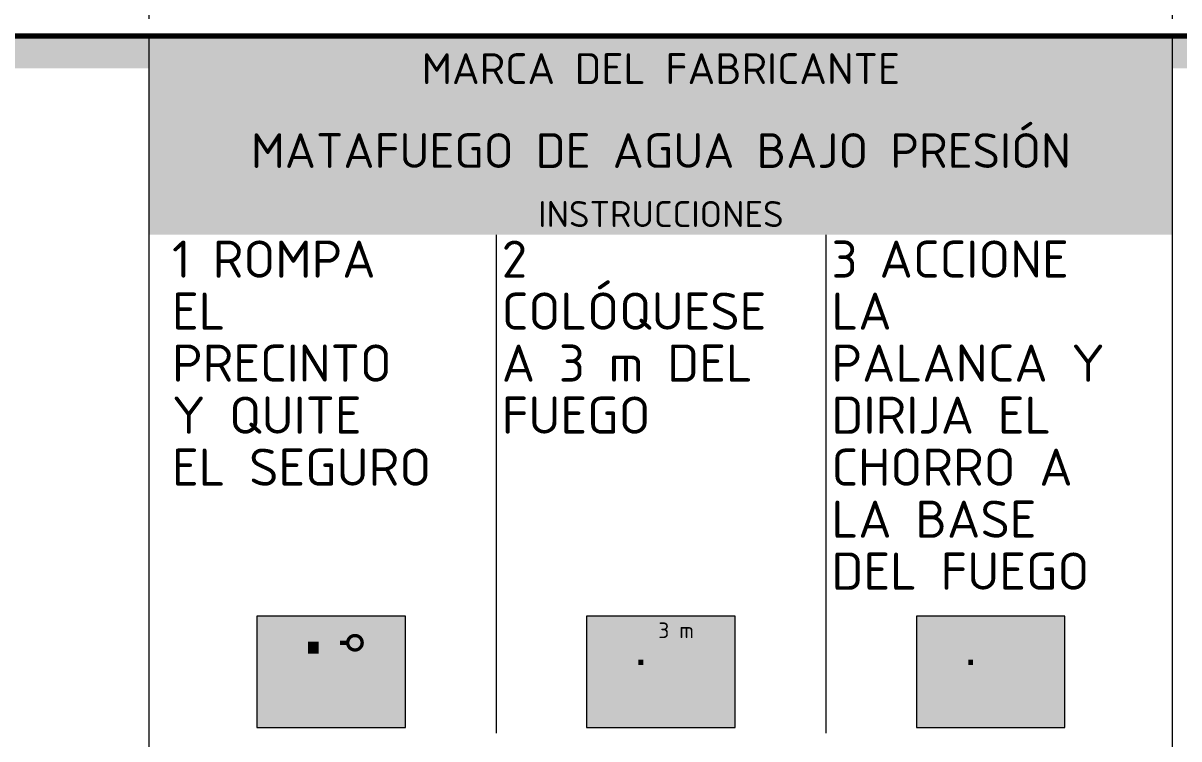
# Model space of a CAD drawing. Header units: millimetres. Extents: x 0 to 2208, y 0 to 420.
# Drawn here: x 1732.2 to 1833.3, y 284.8 to 347.5 of the extents above; entities that cross this region are included whole.
import ezdxf
from ezdxf.enums import TextEntityAlignment as Align

# ---------------------------------------------------------------- set-up
doc = ezdxf.new("R2010")
doc.units = ezdxf.units.MM
for name, color, linetype, lineweight in [('01-VISIBLE', 7, 'CONTINUOUS', 70), ('04-COTA', 3, 'CONTINUOUS', 18), ('08-FINA', 5, 'CONTINUOUS', 18), ('13-GRAFICA', 30, 'CONTINUOUS', 18)]:
    doc.layers.add(name, color=color, linetype=linetype, lineweight=lineweight)
doc.styles.add('ISO3098', font='isocpeur.ttf')
doc.dimstyles.new('FLAMA-IRAM', dxfattribs={"dimtxt": 3.5, "dimasz": 3.5, "dimexe": 2, "dimexo": 1.5, "dimgap": 1, "dimtad": 1, "dimdec": 1, "dimtxsty": 'ISO3098', "dimblk": 'IRAM_FLECHA', "dimblk1": 'IRAM_FLECHA', "dimblk2": 'IRAM_FLECHA', "dimcen": 2.5, "dimclrd": 256, "dimclre": 256, "dimclrt": 256, "dimazin": 3, "dimtfac": 1, "dimtmove": 0, "dimatfit": 3, "dimlwd": 18, "dimlwe": 18})

# ---------------------------------------------------------------- blocks, each defined once
blk = doc.blocks.new('IRAM_FLECHA')
blk.add_solid([(0, 0), (-1, 0.125), (-1, -0.125)])

msp = doc.modelspace()

# ---------------------------------------------------------------- hatches: boundary and pattern name
at = {"layer": '13-GRAFICA', "true_color": 0xc81e2d}
h = msp.add_hatch(color=7, dxfattribs=at)
h.dxf.hatch_style = 1
h.paths.add_polyline_path([(1743.232, 343.496), (1743.232, 346.333), (1698.465, 346.333), (1698.465, 343.496)])
h = msp.add_hatch(color=7, dxfattribs=at)
h.dxf.hatch_style = 1
h.paths.add_polyline_path([(1832.768, 332.583), (1832.768, 346.333), (1743.232, 346.333), (1743.232, 332.583)])
h = msp.add_hatch(color=7, dxfattribs=at)
h.dxf.hatch_style = 1
h.paths.add_polyline_path([(1877.535, 343.496), (1877.535, 346.333), (1832.768, 346.333), (1832.768, 343.496)])
at = {"layer": '13-GRAFICA', "true_color": 0xffd200}
h = msp.add_hatch(color=7, dxfattribs=at)
h.dxf.hatch_style = 1
h.paths.add_polyline_path([(1832.768, 328.943), (1832.768, 332.583), (1743.232, 332.583), (1743.232, 328.943)])
at = {"layer": '13-GRAFICA', "true_color": 0xffffff}
h = msp.add_hatch(color=7, dxfattribs=at)
h.dxf.hatch_style = 1
h.paths.add_polyline_path([(1765.655, 285.843), (1765.655, 295.593), (1752.655, 295.593), (1752.655, 285.843)])
h = msp.add_hatch(color=7, dxfattribs=at)
h.dxf.hatch_style = 1
h.paths.add_polyline_path([(1794.5, 285.843), (1794.5, 295.593), (1781.5, 295.593), (1781.5, 285.843)])
h = msp.add_hatch(color=7, dxfattribs=at)
h.dxf.hatch_style = 1
h.paths.add_polyline_path([(1823.345, 285.843), (1823.345, 295.593), (1810.345, 295.593), (1810.345, 285.843)])
at = {"layer": '13-GRAFICA', "true_color": 0x191919}
h = msp.add_hatch(color=7, dxfattribs=at)
h.dxf.hatch_style = 1
h.paths.add_polyline_path([(1759.854, 294.231), (1759.873, 294.232), (1759.891, 294.232), (1759.91, 294.229), (1759.928, 294.225), (1759.946, 294.219), (1759.963, 294.212), (1759.979, 294.202), (1759.994, 294.192), (1760.008, 294.179), (1760.021, 294.166), (1760.032, 294.151), (1760.042, 294.135), (1760.051, 294.118), (1760.057, 294.101), (1760.062, 294.083), (1760.065, 294.065), (1760.066, 294.046), (1760.066, 294.027), (1760.064, 294.009), (1760.059, 293.991), (1760.053, 293.973), (1760.046, 293.956), (1760.036, 293.94), (1760.026, 293.925), (1760.013, 293.91), (1760, 293.898), (1759.985, 293.886), (1759.969, 293.876), (1759.952, 293.868), (1759.935, 293.861), (1759.917, 293.857), (1757.483, 293.324), (1757.465, 293.321), (1757.446, 293.32), (1757.428, 293.32), (1757.409, 293.323), (1757.391, 293.327), (1757.373, 293.333), (1757.356, 293.341), (1757.34, 293.35), (1757.325, 293.361), (1757.311, 293.373), (1757.298, 293.387), (1757.287, 293.401), (1757.277, 293.417), (1757.269, 293.434), (1757.262, 293.451), (1757.257, 293.469), (1757.254, 293.488), (1757.253, 293.506), (1757.253, 293.525), (1757.256, 293.543), (1757.26, 293.562), (1757.266, 293.579), (1757.273, 293.596), (1757.283, 293.613), (1757.294, 293.628), (1757.306, 293.642), (1757.319, 293.655), (1757.334, 293.666), (1757.35, 293.676), (1757.367, 293.684), (1757.384, 293.691), (1757.402, 293.696), (1759.836, 294.228)])
h = msp.add_hatch(color=7, dxfattribs=at)
h.dxf.hatch_style = 1
h.paths.add_polyline_path([(1784.46, 286.842), (1784.461, 286.812), (1784.459, 286.782), (1784.454, 286.753), (1784.446, 286.724), (1784.435, 286.696), (1784.422, 286.669), (1784.406, 286.644), (1784.388, 286.62), (1784.368, 286.598), (1784.345, 286.579), (1784.321, 286.561), (1784.295, 286.547), (1784.268, 286.534), (1784.239, 286.525), (1784.21, 286.518), (1784.181, 286.514), (1784.151, 286.513), (1784.121, 286.515), (1784.092, 286.52), (1784.063, 286.528), (1784.035, 286.539), (1784.008, 286.552), (1783.983, 286.568), (1783.959, 286.586), (1783.937, 286.607), (1783.918, 286.629), (1783.9, 286.653), (1783.886, 286.679), (1783.873, 286.707), (1783.864, 286.735), (1783.206, 289.061), (1782.705, 286.753), (1782.697, 286.724), (1782.686, 286.696), (1782.673, 286.669), (1782.657, 286.644), (1782.639, 286.62), (1782.619, 286.599), (1782.596, 286.579), (1782.572, 286.562), (1782.546, 286.547), (1782.519, 286.534), (1782.491, 286.525), (1782.461, 286.518), (1782.432, 286.514), (1782.402, 286.513), (1782.372, 286.515), (1782.343, 286.52), (1782.314, 286.528), (1782.286, 286.539), (1782.259, 286.552), (1782.234, 286.568), (1782.21, 286.586), (1782.189, 286.606), (1782.169, 286.629), (1782.152, 286.653), (1782.137, 286.679), (1782.124, 286.706), (1782.115, 286.734), (1782.108, 286.764), (1782.104, 286.793), (1782.103, 286.823), (1782.105, 286.853), (1782.11, 286.882), (1782.81, 290.1), (1782.807, 290.104), (1782.788, 290.141), (1782.773, 290.179), (1782.761, 290.218), (1782.754, 290.258), (1782.75, 290.299), (1782.75, 290.34), (1782.902, 292.926), (1782.907, 292.967), (1782.915, 293.007), (1782.928, 293.046), (1782.944, 293.084), (1782.963, 293.12), (1782.986, 293.154), (1783.013, 293.185), (1783.042, 293.214), (1783.074, 293.24), (1783.108, 293.262), (1783.145, 293.281), (1783.146, 293.282), (1783.118, 293.308), (1783.078, 293.352), (1783.042, 293.4), (1783.012, 293.451), (1782.986, 293.505), (1782.966, 293.561), (1782.951, 293.619), (1782.943, 293.678), (1782.94, 293.738), (1782.943, 293.798), (1782.951, 293.857), (1782.966, 293.915), (1782.986, 293.971), (1783.012, 294.025), (1783.042, 294.076), (1783.078, 294.124), (1783.118, 294.168), (1783.162, 294.208), (1783.21, 294.244), (1783.261, 294.275), (1783.315, 294.3), (1783.372, 294.32), (1783.429, 294.335), (1783.489, 294.344), (1783.548, 294.347), (1783.608, 294.344), (1783.667, 294.335), (1783.725, 294.32), (1783.781, 294.3), (1783.835, 294.275), (1783.886, 294.244), (1783.934, 294.208), (1783.978, 294.168), (1784.018, 294.124), (1784.054, 294.076), (1784.085, 294.025), (1784.11, 293.971), (1784.13, 293.915), (1784.145, 293.857), (1784.154, 293.798), (1784.157, 293.738), (1784.154, 293.678), (1784.145, 293.619), (1784.13, 293.561), (1784.11, 293.505), (1784.085, 293.451), (1784.054, 293.4), (1784.018, 293.352), (1783.978, 293.308), (1783.934, 293.268), (1783.886, 293.232), (1783.835, 293.202), (1783.781, 293.176), (1783.725, 293.156), (1783.667, 293.141), (1783.663, 293.141), (1783.681, 293.113), (1783.7, 293.077), (1783.715, 293.039), (1783.727, 292.999), (1783.734, 292.959), (1783.738, 292.918), (1783.738, 292.877), (1783.704, 292.303), (1784.413, 291.322), (1785.341, 291.454), (1785.363, 291.456), (1785.386, 291.456), (1785.408, 291.454), (1785.43, 291.449), (1785.451, 291.443), (1785.472, 291.434), (1785.492, 291.424), (1785.51, 291.411), (1785.527, 291.397), (1785.543, 291.381), (1785.557, 291.363), (1785.57, 291.345), (1785.58, 291.325), (1785.589, 291.304), (1785.595, 291.283), (1785.599, 291.261), (1785.601, 291.238), (1785.601, 291.216), (1785.599, 291.194), (1785.594, 291.172), (1785.588, 291.15), (1785.579, 291.13), (1785.568, 291.11), (1785.556, 291.092), (1785.542, 291.074), (1785.526, 291.059), (1785.508, 291.044), (1785.49, 291.032), (1785.47, 291.022), (1785.449, 291.013), (1785.428, 291.007), (1785.406, 291.003), (1784.341, 290.85), (1784.318, 290.848), (1784.296, 290.849), (1784.274, 290.851), (1784.251, 290.855), (1784.23, 290.862), (1784.209, 290.871), (1784.189, 290.882), (1784.171, 290.895), (1784.154, 290.909), (1784.138, 290.925), (1784.124, 290.943), (1783.661, 291.583), (1783.585, 290.291), (1783.581, 290.25), (1783.573, 290.21), (1783.56, 290.171), (1783.544, 290.133), (1783.539, 290.123), (1784.449, 286.9), (1784.456, 286.871)])
h = msp.add_hatch(color=7, dxfattribs=at)
h.dxf.hatch_style = 1
h.paths.add_polyline_path([(1813.305, 286.842), (1813.306, 286.812), (1813.304, 286.782), (1813.299, 286.753), (1813.291, 286.724), (1813.28, 286.696), (1813.267, 286.669), (1813.251, 286.644), (1813.233, 286.62), (1813.213, 286.598), (1813.19, 286.579), (1813.166, 286.561), (1813.14, 286.547), (1813.113, 286.534), (1813.084, 286.525), (1813.055, 286.518), (1813.026, 286.514), (1812.996, 286.513), (1812.966, 286.515), (1812.937, 286.52), (1812.908, 286.528), (1812.88, 286.539), (1812.853, 286.552), (1812.828, 286.568), (1812.804, 286.586), (1812.783, 286.607), (1812.763, 286.629), (1812.746, 286.653), (1812.731, 286.679), (1812.718, 286.707), (1812.709, 286.735), (1812.052, 289.061), (1811.55, 286.753), (1811.542, 286.724), (1811.531, 286.696), (1811.518, 286.669), (1811.502, 286.644), (1811.484, 286.62), (1811.464, 286.599), (1811.441, 286.579), (1811.417, 286.562), (1811.391, 286.547), (1811.364, 286.534), (1811.336, 286.525), (1811.307, 286.518), (1811.277, 286.514), (1811.247, 286.513), (1811.217, 286.515), (1811.188, 286.52), (1811.159, 286.528), (1811.131, 286.539), (1811.104, 286.552), (1811.079, 286.568), (1811.055, 286.586), (1811.034, 286.606), (1811.014, 286.629), (1810.997, 286.653), (1810.982, 286.679), (1810.969, 286.706), (1810.96, 286.734), (1810.953, 286.764), (1810.949, 286.793), (1810.948, 286.823), (1810.95, 286.853), (1810.955, 286.882), (1811.655, 290.1), (1811.652, 290.104), (1811.633, 290.141), (1811.618, 290.179), (1811.606, 290.218), (1811.599, 290.258), (1811.595, 290.299), (1811.595, 290.34), (1811.748, 292.926), (1811.752, 292.967), (1811.76, 293.007), (1811.773, 293.046), (1811.789, 293.084), (1811.808, 293.12), (1811.832, 293.154), (1811.858, 293.185), (1811.887, 293.214), (1811.919, 293.24), (1811.954, 293.262), (1811.99, 293.281), (1811.992, 293.282), (1811.963, 293.308), (1811.923, 293.352), (1811.887, 293.4), (1811.857, 293.451), (1811.831, 293.505), (1811.811, 293.561), (1811.797, 293.619), (1811.788, 293.678), (1811.785, 293.738), (1811.788, 293.798), (1811.797, 293.857), (1811.811, 293.915), (1811.831, 293.971), (1811.857, 294.025), (1811.887, 294.076), (1811.923, 294.124), (1811.963, 294.168), (1812.007, 294.208), (1812.055, 294.244), (1812.106, 294.275), (1812.16, 294.3), (1812.217, 294.32), (1812.275, 294.335), (1812.334, 294.344), (1812.393, 294.347), (1812.453, 294.344), (1812.512, 294.335), (1812.57, 294.32), (1812.626, 294.3), (1812.68, 294.275), (1812.731, 294.244), (1812.779, 294.208), (1812.823, 294.168), (1812.864, 294.124), (1812.899, 294.076), (1812.93, 294.025), (1812.955, 293.971), (1812.975, 293.915), (1812.99, 293.857), (1812.999, 293.798), (1813.002, 293.738), (1812.999, 293.678), (1812.99, 293.619), (1812.975, 293.561), (1812.955, 293.505), (1812.93, 293.451), (1812.899, 293.4), (1812.864, 293.352), (1812.823, 293.308), (1812.779, 293.268), (1812.731, 293.232), (1812.68, 293.202), (1812.626, 293.176), (1812.57, 293.156), (1812.512, 293.141), (1812.508, 293.141), (1812.526, 293.113), (1812.545, 293.077), (1812.56, 293.039), (1812.572, 292.999), (1812.579, 292.959), (1812.583, 292.918), (1812.583, 292.877), (1812.549, 292.303), (1813.258, 291.322), (1814.186, 291.454), (1814.209, 291.456), (1814.231, 291.456), (1814.253, 291.454), (1814.275, 291.449), (1814.296, 291.443), (1814.317, 291.434), (1814.337, 291.424), (1814.355, 291.411), (1814.373, 291.397), (1814.388, 291.381), (1814.402, 291.363), (1814.415, 291.345), (1814.425, 291.325), (1814.434, 291.304), (1814.44, 291.283), (1814.444, 291.261), (1814.446, 291.238), (1814.446, 291.216), (1814.444, 291.194), (1814.439, 291.172), (1814.433, 291.15), (1814.424, 291.13), (1814.414, 291.11), (1814.401, 291.092), (1814.387, 291.074), (1814.371, 291.059), (1814.353, 291.044), (1814.335, 291.032), (1814.315, 291.022), (1814.294, 291.013), (1814.273, 291.007), (1814.251, 291.003), (1813.186, 290.85), (1813.164, 290.848), (1813.141, 290.849), (1813.119, 290.851), (1813.097, 290.855), (1813.075, 290.862), (1813.054, 290.871), (1813.035, 290.882), (1813.016, 290.895), (1812.999, 290.909), (1812.983, 290.925), (1812.969, 290.943), (1812.507, 291.583), (1812.431, 290.291), (1812.426, 290.25), (1812.418, 290.21), (1812.405, 290.171), (1812.389, 290.133), (1812.384, 290.123), (1813.294, 286.9), (1813.301, 286.871)])
at = {"layer": '13-GRAFICA', "true_color": 0xcba23e}
h = msp.add_hatch(color=7, dxfattribs=at)
h.dxf.hatch_style = 1
h.paths.add_polyline_path([(1757.139, 292.293), (1757.139, 293.358), (1758.051, 293.358), (1758.051, 292.293)])
at = {"layer": '13-GRAFICA', "true_color": 0xffd200}
h = msp.add_hatch(color=7, dxfattribs=at)
h.dxf.hatch_style = 1
h.paths.add_polyline_path([(1759.935, 293.058), (1759.935, 293.448), (1760.715, 293.448), (1760.715, 293.058)])
at = {"layer": '13-GRAFICA', "true_color": 0x191919}
h = msp.add_hatch(color=7, dxfattribs=at)
h.dxf.hatch_style = 1
h.paths.add_polyline_path([(1760.74, 292.65), (1760.683, 292.701), (1760.632, 292.758), (1760.586, 292.819), (1760.547, 292.885), (1760.514, 292.954), (1760.488, 293.026), (1760.47, 293.1), (1760.459, 293.176), (1760.455, 293.253), (1760.459, 293.329), (1760.47, 293.405), (1760.488, 293.479), (1760.514, 293.551), (1760.547, 293.62), (1760.586, 293.686), (1760.632, 293.747), (1760.683, 293.804), (1760.74, 293.856), (1760.747, 293.861), (1760.747, 293.253), (1760.747, 292.644)])
h = msp.add_hatch(color=7, dxfattribs=at)
h.dxf.hatch_style = 1
h.paths.add_polyline_path([(1760.802, 293.901), (1760.867, 293.94), (1760.936, 293.973), (1761.008, 293.999), (1761.083, 294.018), (1761.158, 294.029), (1761.235, 294.033), (1761.311, 294.029), (1761.387, 294.018), (1761.461, 293.999), (1761.533, 293.973), (1761.603, 293.94), (1761.668, 293.901), (1761.722, 293.861), (1761.722, 293.253), (1761.72, 293.3), (1761.713, 293.348), (1761.701, 293.394), (1761.685, 293.439), (1761.665, 293.482), (1761.64, 293.523), (1761.612, 293.562), (1761.58, 293.597), (1761.544, 293.629), (1761.506, 293.658), (1761.465, 293.682), (1761.421, 293.703), (1761.376, 293.719), (1761.33, 293.731), (1761.283, 293.738), (1761.235, 293.74), (1761.187, 293.738), (1761.14, 293.731), (1761.093, 293.719), (1761.048, 293.703), (1761.005, 293.682), (1760.964, 293.658), (1760.926, 293.629), (1760.89, 293.597), (1760.858, 293.562), (1760.83, 293.523), (1760.805, 293.482), (1760.784, 293.439), (1760.768, 293.394), (1760.757, 293.348), (1760.75, 293.3), (1760.747, 293.253), (1760.747, 293.861)])
h = msp.add_hatch(color=7, dxfattribs=at)
h.dxf.hatch_style = 1
h.paths.add_polyline_path([(1761.668, 292.604), (1761.603, 292.565), (1761.533, 292.532), (1761.461, 292.506), (1761.387, 292.488), (1761.311, 292.476), (1761.235, 292.473), (1761.158, 292.476), (1761.083, 292.488), (1761.008, 292.506), (1760.936, 292.532), (1760.867, 292.565), (1760.802, 292.604), (1760.747, 292.644), (1760.747, 293.253), (1760.75, 293.205), (1760.757, 293.157), (1760.768, 293.111), (1760.784, 293.066), (1760.805, 293.023), (1760.83, 292.982), (1760.858, 292.943), (1760.89, 292.908), (1760.926, 292.876), (1760.964, 292.847), (1761.005, 292.823), (1761.048, 292.802), (1761.093, 292.786), (1761.14, 292.774), (1761.187, 292.767), (1761.235, 292.765), (1761.283, 292.767), (1761.33, 292.774), (1761.376, 292.786), (1761.421, 292.802), (1761.465, 292.823), (1761.506, 292.847), (1761.544, 292.876), (1761.58, 292.908), (1761.612, 292.943), (1761.64, 292.982), (1761.665, 293.023), (1761.685, 293.066), (1761.701, 293.111), (1761.713, 293.157), (1761.72, 293.205), (1761.722, 293.253), (1761.722, 292.644)])
h = msp.add_hatch(color=7, dxfattribs=at)
h.dxf.hatch_style = 1
h.paths.add_polyline_path([(1761.981, 293.026), (1761.955, 292.954), (1761.923, 292.885), (1761.883, 292.819), (1761.838, 292.758), (1761.786, 292.701), (1761.73, 292.65), (1761.722, 292.644), (1761.722, 293.253), (1761.722, 293.861), (1761.73, 293.856), (1761.786, 293.804), (1761.838, 293.747), (1761.883, 293.686), (1761.923, 293.62), (1761.955, 293.551), (1761.981, 293.479), (1762, 293.405), (1762.011, 293.329), (1762.015, 293.253), (1762.011, 293.176), (1762, 293.1)])
at = {"layer": '13-GRAFICA', "true_color": 0xc81e2d}
h = msp.add_hatch(color=7, dxfattribs=at)
h.dxf.hatch_style = 1
h.paths.add_polyline_path([(1762.258, 293.083), (1762.242, 293.085), (1762.225, 293.089), (1762.21, 293.095), (1762.194, 293.102), (1762.18, 293.111), (1762.167, 293.121), (1762.154, 293.132), (1762.143, 293.144), (1762.133, 293.158), (1762.124, 293.172), (1762.117, 293.187), (1762.112, 293.203), (1762.108, 293.219), (1762.105, 293.236), (1762.104, 293.253), (1762.105, 293.269), (1762.108, 293.286), (1762.112, 293.302), (1762.117, 293.318), (1762.124, 293.333), (1762.133, 293.347), (1762.143, 293.361), (1762.154, 293.373), (1762.167, 293.384), (1762.18, 293.394), (1762.194, 293.403), (1762.21, 293.41), (1762.225, 293.416), (1762.242, 293.42), (1762.258, 293.422), (1762.275, 293.423), (1764.095, 293.423), (1764.095, 293.74), (1764.875, 293.253), (1764.095, 292.765), (1764.095, 293.082), (1762.275, 293.082)])
at = {"layer": '13-GRAFICA', "true_color": 0xc4c8ce}
h = msp.add_hatch(color=7, dxfattribs=at)
h.dxf.hatch_style = 1
h.paths.add_polyline_path([(1756.302, 286.818), (1756.302, 291.533), (1756.308, 291.621), (1756.327, 291.709), (1756.358, 291.795), (1756.4, 291.879), (1756.455, 291.959), (1756.52, 292.035), (1756.595, 292.107), (1756.681, 292.173), (1756.775, 292.232), (1756.877, 292.285), (1756.985, 292.331), (1757.1, 292.369), (1757.22, 292.399), (1757.343, 292.42), (1757.468, 292.433), (1757.595, 292.438), (1757.722, 292.433), (1757.847, 292.42), (1757.97, 292.399), (1758.09, 292.369), (1758.204, 292.331), (1758.313, 292.285), (1758.415, 292.232), (1758.509, 292.173), (1758.594, 292.107), (1758.67, 292.035), (1758.735, 291.959), (1758.789, 291.879), (1758.832, 291.795), (1758.863, 291.709), (1758.881, 291.621), (1758.888, 291.533), (1758.888, 286.818)])
at = {"layer": '13-GRAFICA', "true_color": 0x191919}
h = msp.add_hatch(color=7, dxfattribs=at)
h.dxf.hatch_style = 1
h.paths.add_polyline_path([(1759.498, 292.619), (1759.515, 292.61), (1759.531, 292.6), (1759.546, 292.588), (1759.56, 292.575), (1759.572, 292.56), (1759.582, 292.544), (1759.592, 292.527), (1759.599, 292.51), (1759.604, 292.492), (1759.608, 292.473), (1759.61, 292.454), (1759.762, 289.108), (1759.762, 289.089), (1759.76, 289.07), (1759.756, 289.052), (1759.751, 289.034), (1759.744, 289.017), (1759.735, 289.001), (1759.724, 288.985), (1759.713, 288.971), (1759.699, 288.958), (1759.685, 288.946), (1759.669, 288.936), (1759.653, 288.927), (1759.636, 288.92), (1759.618, 288.914), (1759.599, 288.911), (1759.581, 288.909), (1759.562, 288.909), (1759.544, 288.911), (1759.525, 288.915), (1759.507, 288.92), (1759.49, 288.927), (1759.474, 288.936), (1759.458, 288.947), (1759.444, 288.959), (1759.431, 288.972), (1759.419, 288.986), (1759.409, 289.002), (1759.4, 289.018), (1759.393, 289.036), (1759.388, 289.054), (1759.384, 289.072), (1759.382, 289.09), (1759.236, 292.306), (1757.991, 292.721), (1757.974, 292.728), (1757.957, 292.736), (1757.941, 292.746), (1757.927, 292.758), (1757.913, 292.771), (1757.901, 292.785), (1757.89, 292.8), (1757.881, 292.817), (1757.874, 292.834), (1757.868, 292.851), (1757.864, 292.87), (1757.862, 292.888), (1757.861, 292.907), (1757.863, 292.925), (1757.866, 292.944), (1757.871, 292.962), (1757.878, 292.979), (1757.886, 292.996), (1757.896, 293.011), (1757.908, 293.026), (1757.92, 293.04), (1757.935, 293.052), (1757.95, 293.062), (1757.966, 293.072), (1757.983, 293.079), (1758.001, 293.085), (1758.019, 293.089), (1758.038, 293.091), (1758.056, 293.092), (1758.075, 293.09), (1758.093, 293.087), (1758.111, 293.082), (1759.48, 292.626)])
h = msp.add_hatch(color=7, dxfattribs=at)
h.dxf.hatch_style = 1
h.paths.add_polyline_path([(1786.83, 292.96), (1791.835, 292.96), (1791.835, 293.155), (1792.225, 292.96), (1792.42, 292.96), (1792.43, 292.96), (1792.439, 292.958), (1792.448, 292.956), (1792.457, 292.953), (1792.466, 292.949), (1792.474, 292.944), (1792.482, 292.938), (1792.489, 292.931), (1792.495, 292.924), (1792.501, 292.917), (1792.506, 292.909), (1792.51, 292.9), (1792.513, 292.891), (1792.516, 292.882), (1792.517, 292.872), (1792.518, 292.863), (1792.517, 292.853), (1792.516, 292.844), (1792.513, 292.834), (1792.51, 292.825), (1792.506, 292.817), (1792.501, 292.808), (1792.495, 292.801), (1792.489, 292.794), (1792.482, 292.787), (1792.474, 292.781), (1792.466, 292.777), (1792.457, 292.772), (1792.448, 292.769), (1792.439, 292.767), (1792.43, 292.766), (1792.42, 292.765), (1792.225, 292.765), (1791.835, 292.57), (1791.835, 292.765), (1786.83, 292.765), (1786.83, 292.57), (1786.44, 292.765), (1786.245, 292.765), (1786.235, 292.766), (1786.226, 292.767), (1786.217, 292.769), (1786.208, 292.772), (1786.199, 292.777), (1786.191, 292.781), (1786.183, 292.787), (1786.176, 292.794), (1786.17, 292.801), (1786.164, 292.808), (1786.159, 292.817), (1786.155, 292.825), (1786.152, 292.834), (1786.149, 292.844), (1786.148, 292.853), (1786.147, 292.863), (1786.148, 292.872), (1786.149, 292.882), (1786.152, 292.891), (1786.155, 292.9), (1786.159, 292.909), (1786.164, 292.917), (1786.17, 292.924), (1786.176, 292.931), (1786.183, 292.938), (1786.191, 292.944), (1786.199, 292.949), (1786.208, 292.953), (1786.217, 292.956), (1786.226, 292.958), (1786.235, 292.96), (1786.245, 292.96), (1786.44, 292.96), (1786.83, 293.155)])
at = {"layer": '13-GRAFICA', "true_color": 0xc4c8ce}
h = msp.add_hatch(color=7, dxfattribs=at)
h.dxf.hatch_style = 1
h.paths.add_polyline_path([(1785.648, 288.768), (1785.648, 290.944), (1785.651, 290.985), (1785.66, 291.025), (1785.674, 291.065), (1785.694, 291.104), (1785.719, 291.141), (1785.749, 291.176), (1785.784, 291.209), (1785.823, 291.239), (1785.866, 291.267), (1785.913, 291.291), (1785.964, 291.312), (1786.017, 291.33), (1786.072, 291.343), (1786.129, 291.353), (1786.187, 291.359), (1786.245, 291.361), (1786.303, 291.359), (1786.361, 291.353), (1786.418, 291.343), (1786.473, 291.33), (1786.526, 291.312), (1786.577, 291.291), (1786.624, 291.267), (1786.667, 291.239), (1786.706, 291.209), (1786.741, 291.176), (1786.771, 291.141), (1786.796, 291.104), (1786.816, 291.065), (1786.83, 291.025), (1786.839, 290.985), (1786.842, 290.944), (1786.842, 288.768)])
at = {"layer": '13-GRAFICA', "true_color": 0xcba23e}
h = msp.add_hatch(color=7, dxfattribs=at)
h.dxf.hatch_style = 1
h.paths.add_polyline_path([(1786.034, 291.295), (1786.034, 291.786), (1786.456, 291.786), (1786.456, 291.295)])
at = {"layer": '13-GRAFICA', "true_color": 0x191919}
h = msp.add_hatch(color=7, dxfattribs=at)
h.dxf.hatch_style = 1
h.paths.add_polyline_path([(1787.288, 292.189), (1787.296, 292.19), (1787.305, 292.19), (1787.313, 292.188), (1787.322, 292.186), (1787.33, 292.184), (1787.338, 292.18), (1787.345, 292.176), (1787.352, 292.171), (1787.359, 292.165), (1787.365, 292.159), (1787.37, 292.152), (1787.375, 292.145), (1787.378, 292.137), (1787.381, 292.129), (1787.384, 292.121), (1787.385, 292.112), (1787.386, 292.104), (1787.385, 292.095), (1787.384, 292.087), (1787.382, 292.078), (1787.38, 292.07), (1787.376, 292.062), (1787.372, 292.055), (1787.367, 292.048), (1787.361, 292.041), (1787.355, 292.035), (1787.348, 292.03), (1787.341, 292.025), (1787.333, 292.022), (1787.325, 292.019), (1787.317, 292.016), (1786.194, 291.771), (1786.185, 291.769), (1786.176, 291.769), (1786.168, 291.769), (1786.159, 291.77), (1786.151, 291.772), (1786.143, 291.775), (1786.135, 291.778), (1786.127, 291.782), (1786.12, 291.787), (1786.114, 291.793), (1786.108, 291.799), (1786.103, 291.806), (1786.098, 291.814), (1786.094, 291.821), (1786.091, 291.829), (1786.089, 291.838), (1786.088, 291.846), (1786.087, 291.855), (1786.087, 291.863), (1786.088, 291.872), (1786.09, 291.88), (1786.093, 291.888), (1786.097, 291.896), (1786.101, 291.904), (1786.106, 291.911), (1786.112, 291.917), (1786.118, 291.923), (1786.125, 291.928), (1786.132, 291.933), (1786.14, 291.937), (1786.148, 291.94), (1786.156, 291.942), (1787.279, 292.188)])
h = msp.add_hatch(color=7, dxfattribs=at)
h.dxf.hatch_style = 1
h.paths.add_polyline_path([(1787.123, 291.445), (1787.131, 291.441), (1787.139, 291.436), (1787.145, 291.431), (1787.152, 291.425), (1787.157, 291.418), (1787.162, 291.411), (1787.167, 291.403), (1787.17, 291.395), (1787.173, 291.386), (1787.174, 291.378), (1787.175, 291.369), (1787.245, 289.825), (1787.245, 289.816), (1787.244, 289.807), (1787.243, 289.799), (1787.24, 289.791), (1787.237, 289.783), (1787.233, 289.775), (1787.228, 289.768), (1787.222, 289.761), (1787.216, 289.755), (1787.21, 289.75), (1787.202, 289.745), (1787.195, 289.741), (1787.187, 289.738), (1787.179, 289.735), (1787.17, 289.734), (1787.162, 289.733), (1787.153, 289.733), (1787.144, 289.734), (1787.136, 289.736), (1787.128, 289.738), (1787.12, 289.741), (1787.112, 289.745), (1787.105, 289.75), (1787.098, 289.756), (1787.092, 289.762), (1787.087, 289.769), (1787.082, 289.776), (1787.078, 289.783), (1787.075, 289.791), (1787.072, 289.8), (1787.071, 289.808), (1787.07, 289.817), (1787.002, 291.301), (1786.428, 291.492), (1786.42, 291.495), (1786.412, 291.499), (1786.405, 291.504), (1786.398, 291.509), (1786.392, 291.515), (1786.386, 291.522), (1786.381, 291.529), (1786.377, 291.536), (1786.374, 291.544), (1786.371, 291.552), (1786.369, 291.561), (1786.368, 291.569), (1786.368, 291.578), (1786.369, 291.587), (1786.37, 291.595), (1786.372, 291.603), (1786.375, 291.611), (1786.379, 291.619), (1786.384, 291.626), (1786.389, 291.633), (1786.395, 291.639), (1786.402, 291.645), (1786.409, 291.65), (1786.416, 291.654), (1786.424, 291.658), (1786.432, 291.66), (1786.441, 291.662), (1786.449, 291.663), (1786.458, 291.663), (1786.467, 291.663), (1786.475, 291.661), (1786.483, 291.659), (1787.115, 291.448)])
at = {"layer": '13-GRAFICA', "true_color": 0xc4c8ce}
h = msp.add_hatch(color=7, dxfattribs=at)
h.dxf.hatch_style = 1
h.paths.add_polyline_path([(1814.493, 288.768), (1814.493, 290.944), (1814.496, 290.985), (1814.505, 291.025), (1814.519, 291.065), (1814.539, 291.104), (1814.564, 291.141), (1814.594, 291.176), (1814.629, 291.209), (1814.668, 291.239), (1814.712, 291.267), (1814.759, 291.291), (1814.809, 291.312), (1814.862, 291.33), (1814.917, 291.343), (1814.974, 291.353), (1815.032, 291.359), (1815.09, 291.361), (1815.149, 291.359), (1815.207, 291.353), (1815.263, 291.343), (1815.318, 291.33), (1815.371, 291.312), (1815.422, 291.291), (1815.469, 291.267), (1815.512, 291.239), (1815.551, 291.209), (1815.586, 291.176), (1815.616, 291.141), (1815.641, 291.104), (1815.661, 291.065), (1815.675, 291.025), (1815.684, 290.985), (1815.687, 290.944), (1815.687, 288.768)])
at = {"layer": '13-GRAFICA', "true_color": 0xcba23e}
h = msp.add_hatch(color=7, dxfattribs=at)
h.dxf.hatch_style = 1
h.paths.add_polyline_path([(1814.88, 291.295), (1814.88, 291.786), (1815.301, 291.786), (1815.301, 291.295)])
at = {"layer": '13-GRAFICA', "true_color": 0x191919}
h = msp.add_hatch(color=7, dxfattribs=at)
h.dxf.hatch_style = 1
h.paths.add_polyline_path([(1816.133, 292.189), (1816.141, 292.19), (1816.15, 292.19), (1816.159, 292.188), (1816.167, 292.186), (1816.175, 292.184), (1816.183, 292.18), (1816.19, 292.176), (1816.197, 292.171), (1816.204, 292.165), (1816.21, 292.159), (1816.215, 292.152), (1816.22, 292.145), (1816.224, 292.137), (1816.227, 292.129), (1816.229, 292.121), (1816.23, 292.112), (1816.231, 292.104), (1816.231, 292.095), (1816.23, 292.087), (1816.228, 292.078), (1816.225, 292.07), (1816.221, 292.062), (1816.217, 292.055), (1816.212, 292.048), (1816.206, 292.041), (1816.2, 292.035), (1816.193, 292.03), (1816.186, 292.025), (1816.178, 292.022), (1816.17, 292.019), (1816.162, 292.016), (1815.039, 291.771), (1815.03, 291.769), (1815.022, 291.769), (1815.013, 291.769), (1815.004, 291.77), (1814.996, 291.772), (1814.988, 291.775), (1814.98, 291.778), (1814.973, 291.782), (1814.966, 291.787), (1814.959, 291.793), (1814.953, 291.799), (1814.948, 291.806), (1814.943, 291.814), (1814.94, 291.821), (1814.936, 291.829), (1814.934, 291.838), (1814.933, 291.846), (1814.932, 291.855), (1814.932, 291.863), (1814.934, 291.872), (1814.935, 291.88), (1814.938, 291.888), (1814.942, 291.896), (1814.946, 291.904), (1814.951, 291.911), (1814.957, 291.917), (1814.963, 291.923), (1814.97, 291.928), (1814.977, 291.933), (1814.985, 291.937), (1814.993, 291.94), (1815.001, 291.942), (1816.124, 292.188)])
h = msp.add_hatch(color=7, dxfattribs=at)
h.dxf.hatch_style = 1
h.paths.add_polyline_path([(1815.968, 291.445), (1815.976, 291.441), (1815.984, 291.436), (1815.991, 291.431), (1815.997, 291.425), (1816.003, 291.418), (1816.007, 291.411), (1816.012, 291.403), (1816.015, 291.395), (1816.018, 291.386), (1816.019, 291.378), (1816.02, 291.369), (1816.09, 289.825), (1816.09, 289.816), (1816.089, 289.807), (1816.088, 289.799), (1816.085, 289.791), (1816.082, 289.783), (1816.078, 289.775), (1816.073, 289.768), (1816.068, 289.761), (1816.061, 289.755), (1816.055, 289.75), (1816.048, 289.745), (1816.04, 289.741), (1816.032, 289.738), (1816.024, 289.735), (1816.015, 289.734), (1816.007, 289.733), (1815.998, 289.733), (1815.99, 289.734), (1815.981, 289.736), (1815.973, 289.738), (1815.965, 289.741), (1815.957, 289.745), (1815.95, 289.75), (1815.944, 289.756), (1815.937, 289.762), (1815.932, 289.769), (1815.927, 289.776), (1815.923, 289.783), (1815.92, 289.791), (1815.918, 289.8), (1815.916, 289.808), (1815.915, 289.817), (1815.848, 291.301), (1815.273, 291.492), (1815.265, 291.495), (1815.257, 291.499), (1815.25, 291.504), (1815.243, 291.509), (1815.237, 291.515), (1815.231, 291.522), (1815.226, 291.529), (1815.222, 291.536), (1815.219, 291.544), (1815.216, 291.552), (1815.214, 291.561), (1815.213, 291.569), (1815.213, 291.578), (1815.214, 291.587), (1815.215, 291.595), (1815.217, 291.603), (1815.221, 291.611), (1815.224, 291.619), (1815.229, 291.626), (1815.234, 291.633), (1815.24, 291.639), (1815.247, 291.645), (1815.254, 291.65), (1815.261, 291.654), (1815.269, 291.658), (1815.278, 291.66), (1815.286, 291.662), (1815.295, 291.663), (1815.303, 291.663), (1815.312, 291.663), (1815.32, 291.661), (1815.328, 291.659), (1815.96, 291.448)])
at = {"layer": '13-GRAFICA', "true_color": 0xc8e1f5}
h = msp.add_hatch(color=7, dxfattribs=at)
h.dxf.hatch_style = 1
h.paths.add_polyline_path([(1822.305, 287.013), (1819.445, 286.623), (1816.065, 291.205)])
at = {"layer": '13-GRAFICA', "true_color": 0xe63c14}
h = msp.add_hatch(color=7, dxfattribs=at)
h.dxf.hatch_style = 1
h.paths.add_polyline_path([(1791.179, 286.695), (1791.167, 286.697), (1791.155, 286.7), (1791.143, 286.705), (1791.132, 286.71), (1791.121, 286.717), (1791.111, 286.725), (1791.102, 286.733), (1791.094, 286.743), (1791.087, 286.753), (1791.081, 286.764), (1791.076, 286.776), (1790.748, 287.676), (1790.745, 287.688), (1790.742, 287.701), (1790.741, 287.713), (1790.741, 287.726), (1790.743, 287.738), (1790.745, 287.75), (1790.749, 287.762), (1790.754, 287.773), (1791.164, 288.592), (1791.169, 288.603), (1791.176, 288.613), (1791.184, 288.622), (1791.193, 288.63), (1791.202, 288.638), (1791.212, 288.644), (1791.223, 288.649), (1791.234, 288.654), (1791.246, 288.657), (1791.257, 288.659), (1791.269, 288.66), (1791.281, 288.66), (1791.293, 288.659), (1791.305, 288.656), (1791.317, 288.652), (1791.328, 288.648), (1791.338, 288.642), (1791.348, 288.635), (1791.357, 288.627), (1791.365, 288.619), (1791.373, 288.609), (1791.38, 288.599), (1791.514, 288.369), (1791.768, 289.386), (1791.772, 289.398), (1791.777, 289.409), (1791.782, 289.42), (1791.789, 289.43), (1791.797, 289.439), (1791.805, 289.448), (1791.815, 289.455), (1791.825, 289.462), (1791.836, 289.468), (1791.847, 289.472), (1791.858, 289.476), (1791.87, 289.478), (1791.882, 289.479), (1791.895, 289.479), (1791.907, 289.478), (1791.919, 289.475), (1791.93, 289.472), (1791.941, 289.467), (1791.952, 289.461), (1791.962, 289.454), (1791.971, 289.447), (1791.98, 289.438), (1791.987, 289.428), (1792.332, 288.951), (1792.544, 290.926), (1792.545, 290.938), (1792.549, 290.95), (1792.553, 290.961), (1792.558, 290.972), (1792.565, 290.983), (1792.572, 290.992), (1792.581, 291.001), (1792.59, 291.009), (1792.6, 291.016), (1792.611, 291.022), (1792.622, 291.027), (1792.633, 291.031), (1792.645, 291.034), (1792.658, 291.035), (1792.67, 291.035), (1792.682, 291.034), (1792.694, 291.032), (1792.706, 291.029), (1792.717, 291.024), (1792.728, 291.018), (1792.738, 291.012), (1792.748, 291.004), (1792.757, 290.995), (1792.764, 290.986), (1792.771, 290.976), (1792.777, 290.965), (1792.782, 290.953), (1792.785, 290.942), (1793.165, 289.389), (1793.379, 289.747), (1793.386, 289.757), (1793.394, 289.767), (1793.402, 289.775), (1793.412, 289.783), (1793.422, 289.789), (1793.432, 289.795), (1793.443, 289.8), (1793.455, 289.803), (1793.467, 289.806), (1793.479, 289.807), (1793.491, 289.807), (1793.503, 289.806), (1793.515, 289.803), (1793.526, 289.8), (1793.537, 289.795), (1793.548, 289.789), (1793.558, 289.783), (1793.567, 289.775), (1793.576, 289.767), (1793.583, 289.757), (1793.59, 289.747), (1793.596, 289.737), (1793.6, 289.725), (1793.604, 289.714), (1794.013, 288.076), (1794.016, 288.065), (1794.017, 288.054), (1794.017, 288.044), (1794.016, 288.033), (1794.015, 288.022), (1793.769, 286.793), (1793.766, 286.782), (1793.762, 286.77), (1793.757, 286.76), (1793.751, 286.749), (1793.743, 286.74), (1793.735, 286.731), (1793.726, 286.723), (1793.717, 286.715), (1793.706, 286.709), (1793.695, 286.704), (1793.684, 286.7), (1793.672, 286.697), (1793.661, 286.695), (1793.649, 286.695), (1791.192, 286.695)])
h = msp.add_hatch(color=7, dxfattribs=at)
h.dxf.hatch_style = 1
h.paths.add_polyline_path([(1820.024, 286.695), (1820.012, 286.697), (1820, 286.7), (1819.988, 286.705), (1819.977, 286.71), (1819.966, 286.717), (1819.956, 286.725), (1819.947, 286.733), (1819.939, 286.743), (1819.932, 286.753), (1819.926, 286.764), (1819.921, 286.776), (1819.594, 287.676), (1819.59, 287.688), (1819.587, 287.701), (1819.586, 287.713), (1819.586, 287.726), (1819.588, 287.738), (1819.59, 287.75), (1819.594, 287.762), (1819.599, 287.773), (1820.009, 288.592), (1820.015, 288.603), (1820.021, 288.613), (1820.029, 288.622), (1820.038, 288.63), (1820.047, 288.638), (1820.057, 288.644), (1820.068, 288.649), (1820.079, 288.654), (1820.091, 288.657), (1820.103, 288.659), (1820.115, 288.66), (1820.127, 288.66), (1820.138, 288.659), (1820.15, 288.656), (1820.162, 288.652), (1820.173, 288.648), (1820.183, 288.642), (1820.193, 288.635), (1820.202, 288.627), (1820.211, 288.619), (1820.218, 288.609), (1820.225, 288.599), (1820.359, 288.369), (1820.614, 289.386), (1820.617, 289.398), (1820.622, 289.409), (1820.627, 289.42), (1820.634, 289.43), (1820.642, 289.439), (1820.651, 289.448), (1820.66, 289.455), (1820.67, 289.462), (1820.681, 289.468), (1820.692, 289.472), (1820.704, 289.476), (1820.716, 289.478), (1820.728, 289.479), (1820.74, 289.479), (1820.752, 289.478), (1820.764, 289.475), (1820.775, 289.472), (1820.786, 289.467), (1820.797, 289.461), (1820.807, 289.454), (1820.816, 289.447), (1820.825, 289.438), (1820.832, 289.428), (1821.177, 288.951), (1821.389, 290.926), (1821.391, 290.938), (1821.394, 290.95), (1821.398, 290.961), (1821.403, 290.972), (1821.41, 290.983), (1821.417, 290.992), (1821.426, 291.001), (1821.435, 291.009), (1821.445, 291.016), (1821.456, 291.022), (1821.467, 291.027), (1821.479, 291.031), (1821.49, 291.034), (1821.503, 291.035), (1821.515, 291.035), (1821.527, 291.034), (1821.539, 291.032), (1821.551, 291.029), (1821.562, 291.024), (1821.573, 291.018), (1821.583, 291.012), (1821.593, 291.004), (1821.602, 290.995), (1821.609, 290.986), (1821.616, 290.976), (1821.622, 290.965), (1821.627, 290.953), (1821.63, 290.942), (1822.01, 289.389), (1822.224, 289.747), (1822.231, 289.757), (1822.239, 289.767), (1822.247, 289.775), (1822.257, 289.783), (1822.267, 289.789), (1822.277, 289.795), (1822.288, 289.8), (1822.3, 289.803), (1822.312, 289.806), (1822.324, 289.807), (1822.336, 289.807), (1822.348, 289.806), (1822.36, 289.803), (1822.371, 289.8), (1822.382, 289.795), (1822.393, 289.789), (1822.403, 289.783), (1822.412, 289.775), (1822.421, 289.767), (1822.429, 289.757), (1822.435, 289.747), (1822.441, 289.737), (1822.446, 289.725), (1822.449, 289.714), (1822.859, 288.076), (1822.861, 288.065), (1822.862, 288.054), (1822.862, 288.044), (1822.861, 288.033), (1822.86, 288.022), (1822.614, 286.793), (1822.611, 286.782), (1822.607, 286.77), (1822.602, 286.76), (1822.596, 286.749), (1822.589, 286.74), (1822.58, 286.731), (1822.572, 286.723), (1822.562, 286.715), (1822.552, 286.709), (1822.541, 286.704), (1822.529, 286.7), (1822.518, 286.697), (1822.506, 286.695), (1822.494, 286.695), (1820.037, 286.695)])
at = {"layer": '13-GRAFICA', "true_color": 0xffbe00}
h = msp.add_hatch(color=7, dxfattribs=at)
h.dxf.hatch_style = 1
h.paths.add_polyline_path([(1791.737, 286.744), (1791.731, 286.745), (1791.724, 286.747), (1791.718, 286.75), (1791.711, 286.753), (1791.706, 286.757), (1791.7, 286.762), (1791.695, 286.767), (1791.691, 286.773), (1791.687, 286.779), (1791.684, 286.785), (1791.681, 286.792), (1791.501, 287.333), (1791.499, 287.34), (1791.497, 287.347), (1791.497, 287.355), (1791.497, 287.362), (1791.497, 287.37), (1791.499, 287.377), (1791.501, 287.384), (1791.504, 287.391), (1791.729, 287.882), (1791.732, 287.889), (1791.736, 287.895), (1791.74, 287.9), (1791.745, 287.905), (1791.75, 287.91), (1791.756, 287.913), (1791.762, 287.917), (1791.768, 287.919), (1791.774, 287.921), (1791.781, 287.923), (1791.787, 287.923), (1791.794, 287.923), (1791.8, 287.922), (1791.807, 287.921), (1791.813, 287.919), (1791.819, 287.916), (1791.825, 287.912), (1791.83, 287.908), (1791.835, 287.903), (1791.84, 287.898), (1791.844, 287.893), (1791.848, 287.887), (1791.922, 287.748), (1792.062, 288.359), (1792.064, 288.366), (1792.066, 288.372), (1792.069, 288.379), (1792.073, 288.385), (1792.077, 288.391), (1792.082, 288.396), (1792.087, 288.4), (1792.093, 288.404), (1792.099, 288.408), (1792.105, 288.41), (1792.111, 288.412), (1792.118, 288.414), (1792.124, 288.415), (1792.131, 288.414), (1792.138, 288.414), (1792.144, 288.412), (1792.151, 288.41), (1792.157, 288.407), (1792.163, 288.404), (1792.168, 288.4), (1792.173, 288.395), (1792.178, 288.39), (1792.182, 288.384), (1792.372, 288.098), (1792.488, 289.282), (1792.489, 289.29), (1792.491, 289.297), (1792.493, 289.304), (1792.496, 289.31), (1792.5, 289.317), (1792.504, 289.322), (1792.508, 289.328), (1792.513, 289.333), (1792.519, 289.337), (1792.525, 289.34), (1792.531, 289.343), (1792.537, 289.346), (1792.544, 289.347), (1792.551, 289.348), (1792.557, 289.348), (1792.564, 289.348), (1792.571, 289.346), (1792.577, 289.344), (1792.583, 289.341), (1792.589, 289.338), (1792.595, 289.334), (1792.6, 289.329), (1792.605, 289.324), (1792.609, 289.319), (1792.613, 289.312), (1792.616, 289.306), (1792.619, 289.299), (1792.621, 289.292), (1792.829, 288.361), (1792.948, 288.575), (1792.951, 288.581), (1792.956, 288.587), (1792.96, 288.592), (1792.965, 288.597), (1792.971, 288.601), (1792.977, 288.604), (1792.983, 288.607), (1792.989, 288.609), (1792.996, 288.61), (1793.002, 288.611), (1793.009, 288.611), (1793.016, 288.61), (1793.022, 288.609), (1793.028, 288.607), (1793.035, 288.604), (1793.04, 288.601), (1793.046, 288.597), (1793.051, 288.592), (1793.056, 288.587), (1793.06, 288.581), (1793.064, 288.575), (1793.067, 288.569), (1793.069, 288.562), (1793.071, 288.555), (1793.296, 287.573), (1793.298, 287.566), (1793.298, 287.56), (1793.298, 287.553), (1793.298, 287.547), (1793.297, 287.54), (1793.162, 286.803), (1793.16, 286.796), (1793.158, 286.789), (1793.155, 286.783), (1793.152, 286.777), (1793.148, 286.771), (1793.143, 286.765), (1793.139, 286.761), (1793.133, 286.756), (1793.128, 286.753), (1793.122, 286.749), (1793.115, 286.747), (1793.109, 286.745), (1793.102, 286.744), (1793.096, 286.744), (1791.744, 286.744)])
h = msp.add_hatch(color=7, dxfattribs=at)
h.dxf.hatch_style = 1
h.paths.add_polyline_path([(1820.583, 286.744), (1820.576, 286.745), (1820.569, 286.747), (1820.563, 286.75), (1820.557, 286.753), (1820.551, 286.757), (1820.545, 286.762), (1820.54, 286.767), (1820.536, 286.773), (1820.532, 286.779), (1820.529, 286.785), (1820.526, 286.792), (1820.346, 287.333), (1820.344, 287.34), (1820.342, 287.347), (1820.342, 287.355), (1820.342, 287.362), (1820.343, 287.37), (1820.344, 287.377), (1820.346, 287.384), (1820.349, 287.391), (1820.574, 287.882), (1820.577, 287.889), (1820.581, 287.895), (1820.585, 287.9), (1820.59, 287.905), (1820.595, 287.91), (1820.601, 287.913), (1820.607, 287.917), (1820.613, 287.919), (1820.619, 287.921), (1820.626, 287.923), (1820.632, 287.923), (1820.639, 287.923), (1820.645, 287.922), (1820.652, 287.921), (1820.658, 287.919), (1820.664, 287.916), (1820.67, 287.912), (1820.675, 287.908), (1820.681, 287.903), (1820.685, 287.898), (1820.689, 287.893), (1820.693, 287.887), (1820.767, 287.748), (1820.907, 288.359), (1820.909, 288.366), (1820.911, 288.372), (1820.914, 288.379), (1820.918, 288.385), (1820.922, 288.391), (1820.927, 288.396), (1820.932, 288.4), (1820.938, 288.404), (1820.944, 288.408), (1820.95, 288.41), (1820.956, 288.412), (1820.963, 288.414), (1820.969, 288.415), (1820.976, 288.414), (1820.983, 288.414), (1820.989, 288.412), (1820.996, 288.41), (1821.002, 288.407), (1821.008, 288.404), (1821.013, 288.4), (1821.018, 288.395), (1821.023, 288.39), (1821.027, 288.384), (1821.217, 288.098), (1821.333, 289.282), (1821.334, 289.29), (1821.336, 289.297), (1821.338, 289.304), (1821.341, 289.31), (1821.345, 289.317), (1821.349, 289.322), (1821.353, 289.328), (1821.359, 289.333), (1821.364, 289.337), (1821.37, 289.34), (1821.376, 289.343), (1821.382, 289.346), (1821.389, 289.347), (1821.396, 289.348), (1821.403, 289.348), (1821.409, 289.348), (1821.416, 289.346), (1821.422, 289.344), (1821.429, 289.341), (1821.435, 289.338), (1821.44, 289.334), (1821.445, 289.329), (1821.45, 289.324), (1821.454, 289.319), (1821.458, 289.312), (1821.461, 289.306), (1821.464, 289.299), (1821.466, 289.292), (1821.675, 288.361), (1821.793, 288.575), (1821.796, 288.581), (1821.801, 288.587), (1821.805, 288.592), (1821.81, 288.597), (1821.816, 288.601), (1821.822, 288.604), (1821.828, 288.607), (1821.834, 288.609), (1821.841, 288.61), (1821.847, 288.611), (1821.854, 288.611), (1821.861, 288.61), (1821.867, 288.609), (1821.874, 288.607), (1821.88, 288.604), (1821.885, 288.601), (1821.891, 288.597), (1821.896, 288.592), (1821.901, 288.587), (1821.905, 288.581), (1821.909, 288.575), (1821.912, 288.569), (1821.914, 288.562), (1821.916, 288.555), (1822.141, 287.573), (1822.143, 287.566), (1822.143, 287.56), (1822.143, 287.553), (1822.143, 287.547), (1822.142, 287.54), (1822.007, 286.803), (1822.005, 286.796), (1822.003, 286.789), (1822, 286.783), (1821.997, 286.777), (1821.993, 286.771), (1821.989, 286.765), (1821.984, 286.761), (1821.978, 286.756), (1821.973, 286.753), (1821.967, 286.749), (1821.96, 286.747), (1821.954, 286.745), (1821.947, 286.744), (1821.941, 286.744), (1820.589, 286.744)])

# ---------------------------------------------------------------- linework, layer by layer
at = {"layer": '01-VISIBLE'}
msp.add_lwpolyline([(1698.465, 250.667), (1877.535, 250.667), (1877.535, 346.333), (1698.465, 346.333)], close=True, dxfattribs=at)
at = {"layer": '08-FINA'}
for p, q in [((1743.232, 253.667), (1743.232, 346.333)), ((1832.768, 253.667), (1832.768, 346.333)), ((1773.577, 328.943), (1773.577, 285.343)), ((1802.423, 328.943), (1802.423, 285.343))]:
    msp.add_line(p, q, dxfattribs=at)
for points in [[(1765.655, 285.843), (1765.655, 295.593), (1752.655, 295.593), (1752.655, 285.843)], [(1794.5, 285.843), (1794.5, 295.593), (1781.5, 295.593), (1781.5, 285.843)], [(1823.345, 285.843), (1823.345, 295.593), (1810.345, 295.593), (1810.345, 285.843)]]:
    msp.add_lwpolyline(points, close=True, dxfattribs=at)

# ---------------------------------------------------------------- texts
at = {"layer": '13-GRAFICA', "true_color": 0xffffff, "style": 'ISO3098'}
for s, height, p in [('MARCA DEL FABRICANTE', 2.7, (1788, 344.833)), ('MATAFUEGO DE AGUA BAJO PRESIÓN', 3.03633, (1788, 337.833))]:
    msp.add_text(s, height=height, dxfattribs=at).set_placement(p, align=Align.TOP_CENTER)
at = {"layer": '13-GRAFICA', "true_color": 0x191919, "style": 'ISO3098'}
msp.add_text('INSTRUCCIONES', height=2.275, dxfattribs=at).set_placement((1788, 330.763), align=Align.MIDDLE_CENTER)
at = {"layer": '13-GRAFICA', "true_color": 0xc81e2d, "style": 'ISO3098'}
for s, p in [('1', (1745.232, 328.443)), ('2', (1774.077, 328.443)), ('3', (1802.923, 328.443))]:
    msp.add_text(s, height=3.25, dxfattribs=at).set_placement(p, align=Align.TOP_LEFT)
at = {"layer": '13-GRAFICA', "true_color": 0x191919, "style": 'ISO3098'}
for s, p in [('ROMPA', (1748.791, 328.443)), ('ACCIONE', (1807.117, 328.443)), ('COLÓQUESE', (1774.077, 323.893)), ('EL', (1745.232, 323.893)), ('LA', (1802.923, 323.893)), ('PRECINTO', (1745.232, 319.343)), ('A 3\xa0m DEL', (1774.077, 319.343)), ('PALANCA Y', (1802.923, 319.343)), ('Y QUITE', (1745.232, 314.793)), ('FUEGO', (1774.077, 314.793)), ('DIRIJA EL', (1802.923, 314.793)), ('EL SEGURO', (1745.232, 310.243)), ('CHORRO A', (1802.923, 310.243)), ('LA BASE', (1802.923, 305.693)), ('DEL FUEGO', (1802.923, 301.143))]:
    msp.add_text(s, height=3.25, dxfattribs=at).set_placement(p, align=Align.TOP_LEFT)
at = {"layer": '13-GRAFICA', "style": 'ISO3098'}
msp.add_text('3 m', height=1.365, dxfattribs=at).set_placement((1789.332, 293.253), align=Align.BOTTOM_CENTER)

# ---------------------------------------------------------------- dimensions: what is measured, and where the dimension line sits
at = {"layer": '04-COTA'}
msp.add_linear_dim(base=(1743.232, 350.333), p1=(1743.232, 346.333), p2=(1832.768, 346.333), dimstyle='FLAMA-IRAM', override={"dimlfac": 2}, dxfattribs=at).render()

doc.saveas('drawing.dxf')
